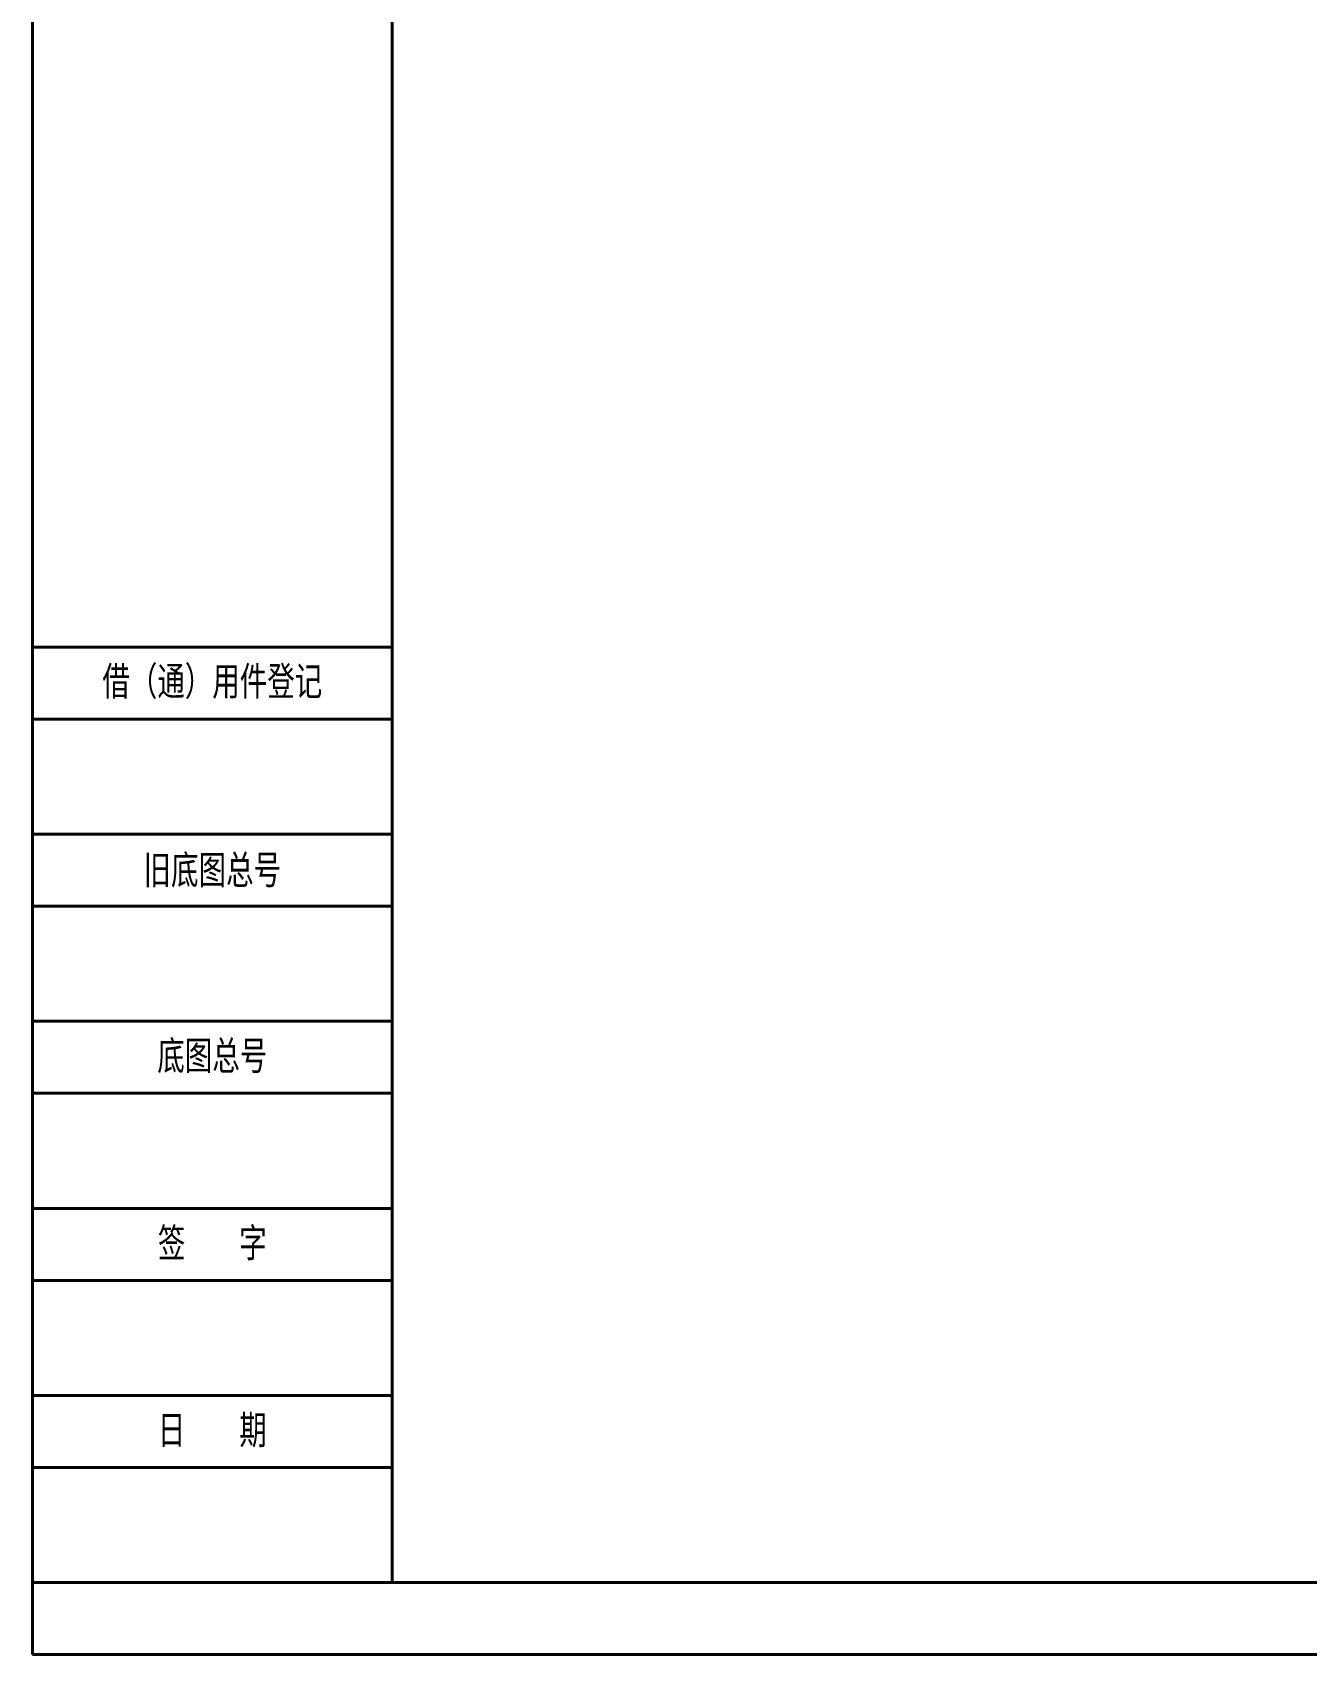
# Model space of a CAD drawing. Header units: millimetres. Extents: x 2016 to 4452, y 736 to 2459.
# Drawn here: x 2016 to 2529, y 736 to 1390 of the extents above; entities that cross this region are included whole.
import ezdxf

# ---------------------------------------------------------------- set-up
doc = ezdxf.new("R2010")
doc.units = ezdxf.units.MM
for name, color, linetype, lineweight in [('AM_BOR', 7, 'Continuous', 50), ('文字', 7, 'Continuous', 13), ('粗实线', 7, 'Continuous', 40)]:
    doc.layers.add(name, color=color, linetype=linetype, lineweight=lineweight)
doc.styles.add('标注', font='txt.shx', dxfattribs={"width": 0.7, "height": 3.5})

# ---------------------------------------------------------------- blocks, each defined once
blk = doc.blocks.new('rA3')
at = {"layer": '粗实线'}
for p, q in [((333.38, 421.26), (333.38, 124.26)), ((358.38, 416.26), (358.38, 129.26)), ((358.38, 194.26), (333.38, 194.26)), ((358.38, 189.26), (333.38, 189.26)), ((358.38, 181.26), (333.38, 181.26)), ((358.38, 176.26), (333.38, 176.26)), ((358.38, 168.26), (333.38, 168.26)), ((358.38, 163.26), (333.38, 163.26)), ((358.38, 155.26), (333.38, 155.26)), ((358.38, 150.26), (333.38, 150.26)), ((358.38, 142.26), (333.38, 142.26)), ((358.38, 137.26), (333.38, 137.26)), ((358.38, 129.26), (333.38, 129.26)), ((358.38, 129.26), (748.38, 129.26)), ((333.38, 124.26), (753.38, 124.26))]:
    blk.add_line(p, q, dxfattribs=at)
at = {"layer": '文字', "char_height": 2, "width": 25, "attachment_point": 5, "style": '标注'}
for s, insert in [('{\\fSimSun|b0|i0|c134|p54;借（通）用件登记}', (345.88, 191.76)), ('{\\fSimSun|b0|i0|c134|p54;旧底图总号}', (345.88, 178.67)), ('{\\fSimSun|b0|i0|c134|p54;底图总号}', (345.88, 165.76)), ('{\\fSimSun|b0|i0|c134|p54;签}   {\\fSimSun|b0|i0|c134|p54;字}', (345.88, 152.76)), ('{\\fSimSun|b0|i0|c134|p54;日}   {\\fSimSun|b0|i0|c134|p54;期}', (345.88, 139.76))]:
    blk.add_mtext(s, dxfattribs=dict(at, insert=insert))
blk = doc.blocks.new('图框')
at = {"layer": 'AM_BOR', "xscale": 5.80078125, "yscale": 5.80078125, "zscale": 5.80078125}
blk.add_blockref('rA3', (20358.18, 2244.14), dxfattribs=at)

msp = doc.modelspace()

# ---------------------------------------------------------------- block references
at = {"layer": '粗实线', "linetype": 'ByBlock'}
msp.add_blockref('图框', (-20276.401, -2228.508), dxfattribs=at)

doc.saveas('drawing.dxf')
